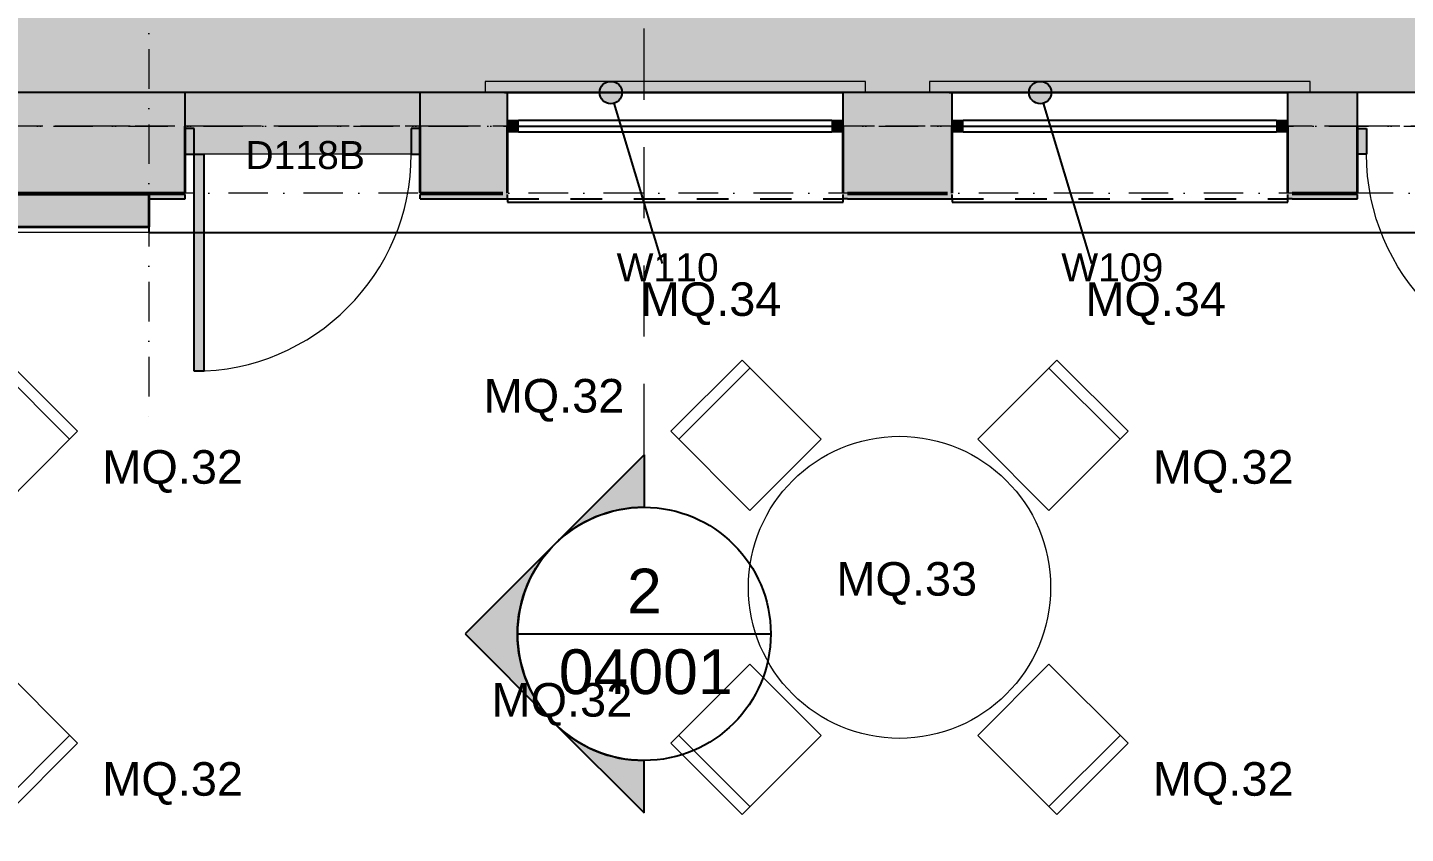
# Model space of a CAD drawing. Header units: millimetres. Extents: x -14278 to 103595, y -22378 to 34603.
# Drawn here: x 15659 to 21816, y -3161 to 441 of the extents above; entities that cross this region are included whole.
import ezdxf
from ezdxf.enums import TextEntityAlignment as Align

# ---------------------------------------------------------------- set-up
doc = ezdxf.new("R2010")
doc.units = ezdxf.units.MM
doc.header["$MEASUREMENT"] = 0
for name, pattern in [('Dashed', [282.222223, 141.111112, -141.111112]), ('Dot & Dashed', [335.138881, 176.388884, -88.194442, 0, -70.555556]), ('Hidden Line', [195.611112, 141.111112, -54.5]), ('Long Dashed', [529.166651, 317.499995, -211.666656]), ('Wipeout_Contour', [1000, 0, -1000])]:
    doc.linetypes.add(name, pattern=pattern)
for name, color, linetype in [('A-Zz_20_10_90-T_TextFFEInternal', 7, 'Continuous'), ('A-Zz_20_10_90-T_TextWindow', 7, 'Continuous'), ('A-Zz_60_50_80-P_MarkerSection', 7, 'Continuous'), ('NewA-Ee_25_10-M_WallsExternal', 7, 'Continuous'), ('NewA-Ee_25_10-M_WallsInternal', 7, 'Continuous'), ('NewA-Ee_30_40-M_Floors', 7, 'Continuous'), ('NewA-Ee_30_60-M_Pavements', 7, 'Continuous'), ('NewA-Ee_40_20-M_GeneralFFAndEInternalFixed', 7, 'Continuous'), ('NewA-Ee_40_20-M_GeneralFFAndEInternalMovable', 7, 'Continuous'), ('NewA-SL-M_SpacesExternal', 7, 'Continuous'), ('NewA-SL-M_SpacesInternal', 7, 'Continuous'), ('NewA-Ss_30_25-M_CeilingAndSoffitSystems', 7, 'Continuous'), ('NewA-Zz_20_10_90-T_TextFFEInternal', 7, 'Continuous'), ('NewA-Zz_35_40_80-M_GridStructural', 7, 'Continuous'), ('NewA-Zz_50_10_70-P_BoundarySiteRed', 7, 'Continuous'), ('NewA-Zz_50_90_00-M_GrossInternal', 7, 'Continuous')]:
    doc.layers.add(name, color=color, linetype=linetype)
doc.styles.add('GENERATED_STYLE_1', font='')
doc.styles.get('GENERATED_STYLE_1').set_extended_font_data('Arial')

# ---------------------------------------------------------------- blocks, each defined once
blk = doc.blocks.new('Beam_1_1', base_point=(28050, 0))
at = {"layer": 'NewA-Ee_25_10-M_WallsExternal', "color": 251, "linetype": 'Dot & Dashed', "lineweight": 13}
blk.add_line((28050, 0), (8350, 0), dxfattribs=at)
at = {"layer": 'NewA-Ee_25_10-M_WallsExternal', "color": 6, "linetype": 'Hidden Line', "lineweight": 13}
blk.add_line((28050, 0), (8350, 0), dxfattribs=at)
blk = doc.blocks.new('RECREATION_DINING ROOM_118_18_1', base_point=(18506.4, 5622.1))
at = {"layer": 'NewA-SL-M_SpacesInternal', "color": 253, "linetype": 'Continuous', "lineweight": 13}
for p, q in [((15249.9, 150.3), (16200, 150.3)), ((16200, 150.3), (27899.7, 150.3))]:
    blk.add_line(p, q, dxfattribs=at)
at = {"layer": 'NewA-SL-M_SpacesInternal', "color": 5, "lineweight": 70, "style": 'GENERATED_STYLE_1'}
for tag, height, p in [('ROOM_NAME', 200, (18317.3, 5349.3)), ('ROOM_NUMBER', 150, (18317.3, 5046.4)), ('adj_text', 150, (18317.3, 4810.7))]:
    blk.add_attdef(tag, text='', height=height, dxfattribs=at).set_placement(p, align=Align.TOP_CENTER)
blk = doc.blocks.new('TERRACE_Terrace_27_1', base_point=(12569.3, -4606.1))
at = {"layer": 'NewA-SL-M_SpacesExternal', "color": 253, "linetype": 'Continuous', "lineweight": 13}
blk.add_line((28524.7, -449.8), (7900.2, -449.8), dxfattribs=at)
at = {"layer": 'NewA-SL-M_SpacesExternal', "color": 5, "lineweight": 70, "style": 'GENERATED_STYLE_1'}
for tag, height, p in [('ROOM_NAME_0', 200, (12569.3, -4298.2)), ('ROOM_NAME_1', 150, (12569.3, -4601.1)), ('adj_text', 150, (12569.3, -4836.8))]:
    blk.add_attdef(tag, text='', height=height, dxfattribs=at).set_placement(p, align=Align.TOP_CENTER)
blk = doc.blocks.new('Mesh_1_1', base_point=(14339.9, 34603))
at = {"layer": 'NewA-Ee_30_60-M_Pavements', "color": 254, "linetype": 'Continuous', "lineweight": 13, "flags": 128}
blk.add_lwpolyline([(14339.9, 34603, -0.414214), (42830.6, 6112.3, -0.414214), (14339.9, -22378.4, -0.414214), (-14150.7, 6112.3, -0.414214)], format="xyb", close=True, dxfattribs=at)
blk.add_lwpolyline([(-474.7, 15724.7), (35324.7, 15724.7), (35324.7, 6075.3), (28524.7, 6075.3), (28524.7, -474.7), (7900.2, -474.7), (7900.2, 2666.8), (6124.7, 2666.8), (6124.7, 1525.3), (1425.3, 1525.3), (1425.3, 6075.3), (-474.7, 6075.3)], close=True, dxfattribs=at)
blk = doc.blocks.new('Slab_4_1', base_point=(11328, 15324.9))
at = {"layer": 'NewA-Ee_30_40-M_Floors', "linetype": 'Continuous', "lineweight": 13}
blk.add_hatch(color=254, dxfattribs=at).paths.add_polyline_path([(11328, 15324.9), (11328, 15099.7), (150.3, 15099.7), (150.3, 9350.5), (-124.9, 9350.5), (-124.9, 8300.5), (150.3, 8300.5), (150.3, 6700.3), (2050.3, 6700.3), (2050.3, 2150.3), (5499.7, 2150.3), (5499.7, 3091.8), (6214.3, 3091.8), (6214.3, 2766.8), (7714.3, 2766.8), (7714.3, 3091.8), (8455.6, 3091.8), (8500.3, 150.3), (16363.1, 150.3), (16363.1, -124.9), (17413.1, -124.9), (17413.1, 150.3), (27899.7, 150.3), (27899.7, 6700.3), (34699.7, 6700.3), (34699.7, 15099.7), (34639.4, 15099.7), (34639.4, 15324.9), (32809.4, 15324.9), (32809.4, 15099.7), (13158, 15099.7), (13158, 15324.9)])
at = {"layer": 'NewA-Ee_30_40-M_Floors', "color": 6, "linetype": 'Continuous', "lineweight": 13, "flags": 128}
blk.add_lwpolyline([(27899.7, 150.3), (17413.1, 150.3), (17413.1, -124.9), (16363.1, -124.9), (16363.1, 150.3), (8500.3, 150.3), (8455.6, 3091.8), (7714.3, 3091.8), (7714.3, 2766.8), (6214.3, 2766.8), (6214.3, 3091.8), (5499.7, 3091.8)], dxfattribs=at)
blk = doc.blocks.new('Slab_6_1', base_point=(17273.6, 6550.3))
at = {"layer": 'NewA-Ss_30_25-M_CeilingAndSoffitSystems', "linetype": 'Continuous', "lineweight": 0}
blk.add_hatch(color=255, dxfattribs=at).paths.add_polyline_path([(17273.6, 6550.3), (15249.9, 6550.3), (15249.9, 150.3), (27899.7, 150.3), (27899.7, 6550), (25956, 6550), (25956, 6144.1), (17273.6, 6144.1)])
at = {"layer": 'NewA-Ss_30_25-M_CeilingAndSoffitSystems', "color": 6, "linetype": 'Continuous', "lineweight": 13, "flags": 128}
blk.add_lwpolyline([(17273.6, 6550.3), (17273.6, 6144.1), (25956, 6144.1), (25956, 6550), (27899.7, 6550), (27899.7, 150.3), (15249.9, 150.3), (15249.9, 6550.3)], close=True, dxfattribs=at)
blk = doc.blocks.new('Window 19_3')
at = {"layer": 'NewA-Ee_25_10-M_WallsExternal', "linetype": 'Continuous', "lineweight": 13}
for points in [[(-750, 0), (-750, -50), (-700, -50), (-700, 0)], [(750, -50), (750, 0), (700, 0), (700, -50)]]:
    blk.add_hatch(color=104, dxfattribs=at).paths.add_polyline_path(points)
at = {"layer": 'NewA-Ee_25_10-M_WallsExternal', "linetype": 'Continuous'}
for p, q in [((-750, 300), (-750, 315)), ((-750, 315), (750, 315)), ((750, 315), (750, 300)), ((-700, 0), (700, 0)), ((-750, -24.9), (-750, -50)), ((-700, -25), (700, -25)), ((700, -50), (-700, -50)), ((750, -24.9), (750, -50)), ((-750, -175.2), (750, -175.2))]:
    blk.add_line(p, q, dxfattribs=at)
at = {"layer": 'NewA-Ee_25_10-M_WallsExternal', "linetype": 'Dashed'}
blk.add_line((-750, 300), (750, 300), dxfattribs=at)
at = {"layer": 'NewA-Ee_25_10-M_WallsExternal', "color": 24, "linetype": 'Continuous', "lineweight": 13}
for p, q in [((-750, 0), (-700, 0)), ((-700, 0), (-700, -50)), ((700, -50), (700, 0)), ((700, 0), (750, 0)), ((-700, -50), (-750, -50)), ((750, -50), (700, -50))]:
    blk.add_line(p, q, dxfattribs=at)
at = {"layer": 'NewA-Ee_25_10-M_WallsExternal', "color": 92, "linetype": 'Continuous', "lineweight": 35}
for p, q in [((-750, 0), (-750, -24.9)), ((750, 0), (750, -24.9))]:
    blk.add_line(p, q, dxfattribs=at)
blk = doc.blocks.new('Door with Transom 19')
at = {"layer": 'NewA-Ee_25_10-M_WallsExternal', "linetype": 'Continuous', "lineweight": 13}
for points in [[(485, 970), (441, 970), (441, 0), (485, 0)], [(-485, -115), (-485, 0), (-525, 0), (-525, -115)], [(525, -115), (525, 0), (485, 0), (485, -115)]]:
    blk.add_hatch(color=255, dxfattribs=at).paths.add_polyline_path(points)
at = {"layer": 'NewA-Ee_25_10-M_WallsExternal', "linetype": 'Continuous'}
for p, q in [((441, 0), (441, 970)), ((441, 970), (485, 970)), ((485, 970), (485, 0)), ((-485, 0), (-525, 0)), ((-525, 0), (-525, -115)), ((-485, -115), (-485, 0)), ((485, 0), (441, 0)), ((525, 0), (485, 0)), ((485, 0), (485, -115)), ((525, -115), (525, 0)), ((-525, -115), (-485, -115)), ((485, -115), (525, -115))]:
    blk.add_line(p, q, dxfattribs=at)
at = {"layer": 'NewA-Ee_25_10-M_WallsExternal', "color": 92, "linetype": 'Continuous', "lineweight": 35}
for p, q in [((-525, 0), (-525, -115)), ((525, 0), (525, -115))]:
    blk.add_line(p, q, dxfattribs=at)
at = {"layer": 'NewA-Ee_25_10-M_WallsExternal', "color": 6, "linetype": 'Continuous', "lineweight": 13}
blk.add_arc((485, 0), 970, 90, 180, dxfattribs=at)
blk = doc.blocks.new('D Marker 19')
at = {"layer": 'NewA-Ee_25_10-M_WallsInternal', "style": 'GENERATED_STYLE_1'}
blk.add_attdef('AC_WIDO_ID', text='', height=125, dxfattribs=at).set_placement((-262.1, 94.8), align=Align.BOTTOM_LEFT)
blk = doc.blocks.new('Wall_9_1', base_point=(28050, 0))
at = {"layer": 'NewA-Ee_25_10-M_WallsExternal', "linetype": 'Continuous', "lineweight": 13}
for points in [[(16200, 150.3), (16200, 133.9), (16363.1, 133.9), (16363.1, 150.3)], [(16200, 133.9), (16200, 70.4), (16363.1, 70.4), (16363.1, 133.9)], [(17413.1, 150.3), (17413.1, 133.9), (17789.8, 133.9), (17789.8, 150.3)], [(17789.8, 133.9), (17413.1, 133.9), (17413.1, 70.4), (17789.8, 70.4)], [(17789.8, 150.3), (17789.8, 25.1), (17802.8, 25.1), (17802.8, 150.3)], [(19315.8, 150.3), (19302.8, 150.3), (19302.8, 25.1), (19315.8, 25.1)], [(19315.8, 133.9), (19776.6, 133.9), (19776.6, 150.3), (19315.8, 150.3)], [(19315.8, 70.4), (19776.6, 70.4), (19776.6, 133.9), (19315.8, 133.9)], [(19776.6, 150.3), (19776.6, 25.1), (19789.6, 25.1), (19789.6, 150.3)], [(21302.6, 150.3), (21289.6, 150.3), (21289.6, 25.1), (21302.6, 25.1)], [(21302.6, 150.3), (21302.6, 133.9), (21601.6, 133.9), (21601.6, 150.3)], [(21601.6, 133.9), (21302.6, 133.9), (21302.6, 70.4), (21601.6, 70.4)], [(16200, 70.4), (16200, 0), (16363.1, 0), (16363.1, 70.4)], [(17789.8, 70.4), (17413.1, 70.4), (17413.1, 0), (17802.8, 0), (17802.8, 25.1), (17789.8, 25.1)], [(19302.8, 0), (19789.6, 0), (19789.6, 25.1), (19776.6, 25.1), (19776.6, 70.4), (19315.8, 70.4), (19315.8, 25.1), (19302.8, 25.1)], [(21302.6, 25.1), (21289.6, 25.1), (21289.6, 0), (21601.6, 0), (21601.6, 70.4), (21302.6, 70.4)], [(16200, 0), (16200, -300), (16363.1, -300), (16363.1, -124.9), (16363.1, -9.9), (16363.1, 0)], [(17802.8, 0), (17413.1, 0), (17413.1, -9.9), (17413.1, -124.9), (17413.1, -300), (17782.7, -300), (17782.7, -24.9), (17802.8, -24.9)], [(19302.8, 0), (19302.8, -24.9), (19322.9, -24.9), (19322.9, -300), (19769.5, -300), (19769.5, -24.9), (19789.6, -24.9), (19789.6, 0)], [(21601.6, 0), (21289.6, 0), (21289.6, -24.9), (21309.7, -24.9), (21309.7, -300), (21601.6, -300), (21601.6, -124.9), (21601.6, -9.9)]]:
    blk.add_hatch(color=6, dxfattribs=at).paths.add_polyline_path(points)
at = {"layer": 'NewA-Ee_25_10-M_WallsExternal', "linetype": 'Continuous'}
for p, q in [((16363.1, 133.9), (16363.1, 150.3)), ((16363.1, 70.4), (16363.1, 133.9)), ((17413.1, 133.9), (17413.1, 150.3)), ((17413.1, 70.4), (17413.1, 133.9)), ((17789.8, 150.3), (17802.8, 150.3)), ((17802.8, 133.9), (17802.8, 150.3)), ((17802.8, 70.4), (17802.8, 133.9)), ((19315.8, 150.3), (19302.8, 150.3)), ((19302.8, 133.9), (19302.8, 150.3)), ((19302.8, 70.4), (19302.8, 133.9)), ((19776.6, 150.3), (19789.6, 150.3)), ((19789.6, 133.9), (19789.6, 150.3)), ((19789.6, 70.4), (19789.6, 133.9)), ((21302.6, 150.3), (21289.6, 150.3)), ((21289.6, 133.9), (21289.6, 150.3)), ((21289.6, 70.4), (21289.6, 133.9)), ((21601.6, 133.9), (21601.6, 150.3)), ((21601.6, 70.4), (21601.6, 133.9)), ((16363.1, 0), (16363.1, 70.4)), ((17413.1, 0), (17413.1, 70.4)), ((17802.8, 25.1), (17802.8, 70.4)), ((19302.8, 25.1), (19302.8, 70.4)), ((19789.6, 25.1), (19789.6, 70.4)), ((21289.6, 25.1), (21289.6, 70.4)), ((21601.6, 0), (21601.6, 70.4)), ((17802.8, 0), (17802.8, 25.1)), ((19302.8, 0), (19302.8, 25.1)), ((19789.6, 0), (19789.6, 25.1)), ((21289.6, 0), (21289.6, 25.1))]:
    blk.add_line(p, q, dxfattribs=at)
at = {"layer": 'NewA-Ee_25_10-M_WallsExternal', "color": 92, "linetype": 'Continuous', "lineweight": 35}
for p, q in [((16363.1, -9.9), (16363.1, 0)), ((17413.1, -9.9), (17413.1, 0)), ((17802.8, -24.9), (17802.8, 0)), ((19302.8, -24.9), (19302.8, 0)), ((19789.6, -24.9), (19789.6, 0)), ((21289.6, -24.9), (21289.6, 0)), ((21601.6, -9.9), (21601.6, 0)), ((16363.1, -124.9), (16363.1, -9.9)), ((17413.1, -124.9), (17413.1, -9.9)), ((21601.6, -124.9), (21601.6, -9.9))]:
    blk.add_line(p, q, dxfattribs=at)
at = {"layer": 'NewA-Ee_25_10-M_WallsExternal', "linetype": 'Continuous', "flags": 128}
for points in [[(16363.1, 150.3), (16200, 150.3)], [(17789.8, 150.3), (17413.1, 150.3)], [(19776.6, 150.3), (19315.8, 150.3)], [(21601.6, 150.3), (21302.6, 150.3)]]:
    blk.add_lwpolyline(points, dxfattribs=at)
at = {"layer": 'NewA-Ee_25_10-M_WallsExternal'}
ref = blk.add_blockref('D Marker 19', (16888.1, -324.9), dxfattribs=dict(at, rotation=180))
ref.add_attrib('AC_WIDO_ID', 'D118B', dxfattribs={"color": 7, "height": 125, "rotation": 360, "style": 'GENERATED_STYLE_1'}).set_placement((16632.4, -228.9), align=Align.BOTTOM_LEFT)
at = {"color": 254, "linetype": 'Wipeout_Contour', "lineweight": 0, "ltscale": 89315.624999}
blk.add_wipeout([(16200, -474.7), (28524.7, -474.7), (28374.9, -324.9), (16200, -324.9)], dxfattribs=at).dxf.layer = 'NewA-Ee_25_10-M_WallsExternal'
at = {"layer": 'NewA-Ee_25_10-M_WallsExternal', "linetype": 'Continuous', "lineweight": 13}
for points in [[(17782.7, -324.9), (17802.8, -324.9), (17802.8, -24.9), (17782.7, -24.9)], [(19322.9, -324.9), (19322.9, -24.9), (19302.8, -24.9), (19302.8, -324.9)], [(19769.5, -324.9), (19789.6, -324.9), (19789.6, -24.9), (19769.5, -24.9)], [(21309.7, -324.9), (21309.7, -24.9), (21289.6, -24.9), (21289.6, -324.9)], [(16363.1, -304.8), (16200, -304.8), (16200, -324.9), (16363.1, -324.9)], [(17782.7, -304.8), (17413.1, -304.8), (17413.1, -324.9), (17782.7, -324.9)], [(19769.5, -304.8), (19322.9, -304.8), (19322.9, -324.9), (19769.5, -324.9)], [(21601.6, -304.8), (21309.7, -304.8), (21309.7, -324.9), (21601.6, -324.9)]]:
    blk.add_hatch(color=6, dxfattribs=at).paths.add_polyline_path(points)
at = {"layer": 'NewA-Ee_25_10-M_WallsExternal', "color": 92, "linetype": 'Continuous', "lineweight": 35}
for p, q in [((17802.8, -300), (17802.8, -24.9)), ((19302.8, -300), (19302.8, -24.9)), ((19789.6, -300), (19789.6, -24.9)), ((21289.6, -300), (21289.6, -24.9)), ((16363.1, -300), (16363.1, -124.9)), ((17413.1, -300), (17413.1, -124.9)), ((21601.6, -300), (21601.6, -124.9)), ((16363.1, -300), (16200, -300)), ((17782.7, -300), (17413.1, -300)), ((19769.5, -300), (19322.9, -300)), ((21601.6, -300), (21309.7, -300))]:
    blk.add_line(p, q, dxfattribs=at)
at = {"layer": 'NewA-Ee_25_10-M_WallsExternal', "linetype": 'Continuous'}
for p, q in [((16363.1, -304.8), (16200, -304.8)), ((16363.1, -324.9), (16363.1, -304.8)), ((17782.7, -304.8), (17413.1, -304.8)), ((17413.1, -324.9), (17413.1, -304.8)), ((17802.8, -324.9), (17802.8, -304.8)), ((19302.8, -324.9), (19302.8, -304.8)), ((19769.5, -304.8), (19322.9, -304.8)), ((19789.6, -324.9), (19789.6, -304.8)), ((21289.6, -324.9), (21289.6, -304.8)), ((21601.6, -304.8), (21309.7, -304.8)), ((21601.6, -324.9), (21601.6, -304.8)), ((16200, -324.9), (16363.1, -324.9)), ((17413.1, -324.9), (17782.7, -324.9)), ((17782.7, -324.9), (17802.8, -324.9)), ((19322.9, -324.9), (19302.8, -324.9)), ((19322.9, -324.9), (19769.5, -324.9)), ((19769.5, -324.9), (19789.6, -324.9)), ((21309.7, -324.9), (21289.6, -324.9)), ((21309.7, -324.9), (21601.6, -324.9))]:
    blk.add_line(p, q, dxfattribs=at)
at = {"layer": 'NewA-Ee_25_10-M_WallsExternal', "linetype": 'Continuous', "flags": 128}
for points in [[(16200, -304.8), (16200, -324.9)], [(16200, -324.9), (16200, -474.7)], [(16200, -474.7), (28524.7, -474.7)]]:
    blk.add_lwpolyline(points, dxfattribs=at)
at = {"layer": 'NewA-Ee_25_10-M_WallsExternal', "linetype": 'Continuous', "xscale": -1, "zscale": 1000, "rotation": 180}
for name, p in [('Window 19_3', (18552.8, -24.9)), ('Window 19_3', (20539.6, -24.9)), ('Door with Transom 19', (22126.6, -124.9))]:
    blk.add_blockref(name, p, dxfattribs=at)
at = {"layer": 'NewA-Ee_25_10-M_WallsExternal', "linetype": 'Continuous', "zscale": 1000, "rotation": 180}
blk.add_blockref('Door with Transom 19', (16888.1, -124.9), dxfattribs=at)
blk = doc.blocks.new('Wall_57_1', base_point=(16200, 0))
at = {"layer": 'NewA-Ee_25_10-M_WallsExternal', "linetype": 'Continuous', "lineweight": 13}
for points in [[(16200, 150.3), (11608.3, 150.3), (11608.3, 133.9), (16200, 133.9)], [(11608.3, 70.4), (16200, 70.4), (16200, 133.9), (11608.3, 133.9)], [(11608.3, 0), (16200, 0), (16200, 70.4), (11608.3, 70.4)], [(11595.3, -99.8), (11595.3, -149.8), (11740.3, -149.8), (11740.3, -300), (16200, -300), (16200, 0), (11608.3, 0), (11608.3, -99.8)], [(16200, -304.8), (11740.3, -304.8), (11740.3, -449.8), (16200, -449.8)]]:
    blk.add_hatch(color=6, dxfattribs=at).paths.add_polyline_path(points)
at = {"layer": 'NewA-Ee_25_10-M_WallsExternal', "color": 92, "linetype": 'Continuous', "lineweight": 35}
for p, q in [((16200, -300), (11740.3, -300)), ((16200, -304.8), (11740.3, -304.8))]:
    blk.add_line(p, q, dxfattribs=at)
at = {"layer": 'NewA-Ee_25_10-M_WallsExternal', "linetype": 'Continuous', "flags": 128}
blk.add_lwpolyline([(16200, 150.3), (12924.2, 150.3)], dxfattribs=at)
at = {"layer": 'NewA-Ee_25_10-M_WallsExternal', "color": 92, "linetype": 'Continuous', "lineweight": 35, "flags": 128}
for points in [[(16200, -304.8), (16200, -449.8)], [(11740.3, -449.8), (16200, -449.8)]]:
    blk.add_lwpolyline(points, dxfattribs=at)
blk = doc.blocks.new('Standard grid marker')
at = {"layer": 'NewA-Zz_35_40_80-M_GridStructural', "color": 6, "linetype": 'Dot & Dashed', "lineweight": 13}
for p, q in [((1000, 0), (18130.8, 0)), ((18130.8, 0), (19130.8, 0))]:
    blk.add_line(p, q, dxfattribs=at)
at = {"layer": 'NewA-Zz_35_40_80-M_GridStructural', "style": 'GENERATED_STYLE_1'}
blk.add_attdef('AC_MarkerText_1', text='', height=250, rotation=90, dxfattribs=at).set_placement((-250, 14.3), align=Align.MIDDLE_CENTER)
blk = doc.blocks.new('Standard grid marker_2')
at = {"layer": 'NewA-Zz_35_40_80-M_GridStructural', "color": 6, "linetype": 'Dot & Dashed', "lineweight": 13}
blk.add_line((1000, 0), (40175.6, 0), dxfattribs=at)
at = {"layer": 'NewA-Zz_35_40_80-M_GridStructural', "style": 'GENERATED_STYLE_1'}
blk.add_attdef('AC_MarkerText_1', text='', height=250, dxfattribs=at).set_placement((41425.6, 14.3), align=Align.MIDDLE_CENTER)
blk = doc.blocks.new('Standard grid marker_4')
at = {"layer": 'NewA-Zz_35_40_80-M_GridStructural', "color": 6, "linetype": 'Dot & Dashed', "lineweight": 13}
blk.add_line((1000, 0), (40175.6, 0), dxfattribs=at)
blk = doc.blocks.new('Round Table 03 19')
at = {"layer": 'NewA-Ee_40_20-M_GeneralFFAndEInternalMovable', "color": 1, "linetype": 'Continuous', "lineweight": 18}
blk.add_circle((0, 0), 675, dxfattribs=at)
blk = doc.blocks.new('Chair 10 19')
at = {"layer": 'NewA-Ee_40_20-M_GeneralFFAndEInternalMovable', "color": 1, "linetype": 'Continuous', "lineweight": 18}
for p, q in [((450, 0), (0, 0)), ((0, 0), (0, -500)), ((450, -500), (450, 0)), ((0, -50), (450, -50)), ((0, -500), (450, -500))]:
    blk.add_line(p, q, dxfattribs=at)
blk = doc.blocks.new('Venetian Blind 19')
at = {"layer": 'NewA-Ee_40_20-M_GeneralFFAndEInternalFixed', "color": 1, "linetype": 'Continuous', "lineweight": 18}
for p, q in [((1700, 50), (0, 50)), ((0, 50), (0, 0)), ((0, 0), (1700, 0)), ((1700, 0), (1700, 50))]:
    blk.add_line(p, q, dxfattribs=at)
blk = doc.blocks.new('Line_55_1', base_point=(18495.5, -613.6))
at = {"layer": 'NewA-Zz_20_10_90-T_TextFFEInternal', "linetype": 'Continuous'}
blk.add_hatch(color=256, dxfattribs=at).paths.add_polyline_path([(18315.3, 150.3), (18311.5, 169.4), (18300.7, 185.6), (18284.5, 196.5), (18265.3, 200.3), (18246.2, 196.5), (18230, 185.6), (18219.1, 169.4), (18215.3, 150.3), (18219.1, 131.2), (18230, 114.9), (18246.2, 104.1), (18265.3, 100.3), (18284.5, 104.1), (18300.7, 114.9), (18311.5, 131.2)])
blk.add_line((18495.5, -613.6), (18279.8, 102.4), dxfattribs=at)
blk.add_circle((18265.3, 150.3), 50, dxfattribs=at)
blk = doc.blocks.new('Line_56_1', base_point=(20414, -613.6))
at = {"layer": 'NewA-Zz_20_10_90-T_TextFFEInternal', "linetype": 'Continuous'}
blk.add_hatch(color=256, dxfattribs=at).paths.add_polyline_path([(20233.8, 150.3), (20230, 169.4), (20219.1, 185.6), (20202.9, 196.5), (20183.8, 200.3), (20164.6, 196.5), (20148.4, 185.6), (20137.6, 169.4), (20133.8, 150.3), (20137.6, 131.2), (20148.4, 114.9), (20164.6, 104.1), (20183.8, 100.3), (20202.9, 104.1), (20219.1, 114.9), (20230, 131.2)])
blk.add_line((20414, -613.6), (20198.2, 102.4), dxfattribs=at)
blk.add_circle((20183.8, 150.3), 50, dxfattribs=at)
blk = doc.blocks.new('Label_9_1', base_point=(20080.8, -489.8))
at = {"layer": 'A-Zz_20_10_90-T_TextWindow', "insert": (20505.8, -568.4), "char_height": 125, "attachment_point": 2, "style": 'GENERATED_STYLE_1'}
blk.add_mtext('\\fArial|b0|i0|c0|p34;W109\\fArial|b0|i0|c0|p34;\\fArial|b0|i0|c0|p34;\\fArial|b0|i0|c0|p34;\\fArial|b0|i0|c0|p34;\\fArial|b0|i0|c0|p34;\\fArial|b0|i0|c0|p34;\\fArial|b0|i0|c0|p34;\\fArial|b0|i0|c0|p34;\\fArial|b0|i0|c0|p34;\\fArial|b0|i0|c0|p34;\\fArial|b0|i0|c0|p34;\\fArial|b0|i0|c0|p34;\\fArial|b0|i0|c0|p34;\\fArial|b0|i0|c0|p34;\\fArial|b0|i0|c0|p34;\\fArial|b0|i0|c0|p34;\\fArial|b0|i0|c0|p34;\\fArial|b0|i0|c0|p34;\\fArial|b0|i0|c0|p34;\\fArial|b0|i0|c0|p34;\\fArial|b0|i0|c0|p34;\\fArial|b0|i0|c0|p34;\\fArial|b0|i0|c0|p34;\\fArial|b0|i0|c0|p34;\\fArial|b0|i0|c0|p34;\\fArial|b0|i0|c0|p34;\\fArial|b0|i0|c0|p34;\\fArial|b0|i0|c0|p34;\\fArial|b0|i0|c0|p34;}', dxfattribs=at)
blk = doc.blocks.new('Label_10_1', base_point=(18093.9, -489.8))
at = {"layer": 'A-Zz_20_10_90-T_TextWindow', "insert": (18518.9, -568.4), "char_height": 125, "attachment_point": 2, "style": 'GENERATED_STYLE_1'}
blk.add_mtext('\\fArial|b0|i0|c0|p34;W110\\fArial|b0|i0|c0|p34;\\fArial|b0|i0|c0|p34;\\fArial|b0|i0|c0|p34;\\fArial|b0|i0|c0|p34;\\fArial|b0|i0|c0|p34;\\fArial|b0|i0|c0|p34;\\fArial|b0|i0|c0|p34;\\fArial|b0|i0|c0|p34;\\fArial|b0|i0|c0|p34;\\fArial|b0|i0|c0|p34;\\fArial|b0|i0|c0|p34;\\fArial|b0|i0|c0|p34;\\fArial|b0|i0|c0|p34;\\fArial|b0|i0|c0|p34;\\fArial|b0|i0|c0|p34;\\fArial|b0|i0|c0|p34;\\fArial|b0|i0|c0|p34;\\fArial|b0|i0|c0|p34;\\fArial|b0|i0|c0|p34;\\fArial|b0|i0|c0|p34;\\fArial|b0|i0|c0|p34;\\fArial|b0|i0|c0|p34;\\fArial|b0|i0|c0|p34;\\fArial|b0|i0|c0|p34;\\fArial|b0|i0|c0|p34;\\fArial|b0|i0|c0|p34;\\fArial|b0|i0|c0|p34;\\fArial|b0|i0|c0|p34;\\fArial|b0|i0|c0|p34;}', dxfattribs=at)
blk = doc.blocks.new('Label_53_1', base_point=(19162.3, -1863.8))
at = {"layer": 'A-Zz_20_10_90-T_TextFFEInternal', "insert": (19587.3, -1948.1), "char_height": 150, "attachment_point": 2, "style": 'GENERATED_STYLE_1'}
blk.add_mtext('\\fArial|b0|i0|c0|p34;MQ.33\\fArial|b0|i0|c0|p34;\\fArial|b0|i0|c0|p34;\\fArial|b0|i0|c0|p34;\\fArial|b0|i0|c0|p34;\\fArial|b0|i0|c0|p34;\\fArial|b0|i0|c0|p34;\\fArial|b0|i0|c0|p34;\\fArial|b0|i0|c0|p34;\\fArial|b0|i0|c0|p34;\\fArial|b0|i0|c0|p34;\\fArial|b0|i0|c0|p34;\\fArial|b0|i0|c0|p34;\\fArial|b0|i0|c0|p34;\\fArial|b0|i0|c0|p34;\\fArial|b0|i0|c0|p34;\\fArial|b0|i0|c0|p34;\\fArial|b0|i0|c0|p34;\\fArial|b0|i0|c0|p34;\\fArial|b0|i0|c0|p34;\\fArial|b0|i0|c0|p34;\\fArial|b0|i0|c0|p34;\\fArial|b0|i0|c0|p34;\\fArial|b0|i0|c0|p34;\\fArial|b0|i0|c0|p34;\\fArial|b0|i0|c0|p34;\\fArial|b0|i0|c0|p34;\\fArial|b0|i0|c0|p34;\\fArial|b0|i0|c0|p34;\\fArial|b0|i0|c0|p34;}', dxfattribs=at)
blk = doc.blocks.new('Label_115_1', base_point=(15882.2, -2757.9))
at = {"layer": 'A-Zz_20_10_90-T_TextFFEInternal', "insert": (16307.2, -2842.2), "char_height": 150, "attachment_point": 2, "style": 'GENERATED_STYLE_1'}
blk.add_mtext('\\fArial|b0|i0|c0|p34;MQ.32\\fArial|b0|i0|c0|p34;\\fArial|b0|i0|c0|p34;\\fArial|b0|i0|c0|p34;\\fArial|b0|i0|c0|p34;\\fArial|b0|i0|c0|p34;\\fArial|b0|i0|c0|p34;\\fArial|b0|i0|c0|p34;\\fArial|b0|i0|c0|p34;\\fArial|b0|i0|c0|p34;\\fArial|b0|i0|c0|p34;\\fArial|b0|i0|c0|p34;\\fArial|b0|i0|c0|p34;\\fArial|b0|i0|c0|p34;\\fArial|b0|i0|c0|p34;\\fArial|b0|i0|c0|p34;\\fArial|b0|i0|c0|p34;\\fArial|b0|i0|c0|p34;\\fArial|b0|i0|c0|p34;\\fArial|b0|i0|c0|p34;\\fArial|b0|i0|c0|p34;\\fArial|b0|i0|c0|p34;\\fArial|b0|i0|c0|p34;\\fArial|b0|i0|c0|p34;\\fArial|b0|i0|c0|p34;\\fArial|b0|i0|c0|p34;\\fArial|b0|i0|c0|p34;\\fArial|b0|i0|c0|p34;\\fArial|b0|i0|c0|p34;\\fArial|b0|i0|c0|p34;}', dxfattribs=at)
blk = doc.blocks.new('Label_116_1', base_point=(15882.2, -1363.6))
at = {"layer": 'A-Zz_20_10_90-T_TextFFEInternal', "insert": (16307.2, -1447.9), "char_height": 150, "attachment_point": 2, "style": 'GENERATED_STYLE_1'}
blk.add_mtext('\\fArial|b0|i0|c0|p34;MQ.32\\fArial|b0|i0|c0|p34;\\fArial|b0|i0|c0|p34;\\fArial|b0|i0|c0|p34;\\fArial|b0|i0|c0|p34;\\fArial|b0|i0|c0|p34;\\fArial|b0|i0|c0|p34;\\fArial|b0|i0|c0|p34;\\fArial|b0|i0|c0|p34;\\fArial|b0|i0|c0|p34;\\fArial|b0|i0|c0|p34;\\fArial|b0|i0|c0|p34;\\fArial|b0|i0|c0|p34;\\fArial|b0|i0|c0|p34;\\fArial|b0|i0|c0|p34;\\fArial|b0|i0|c0|p34;\\fArial|b0|i0|c0|p34;\\fArial|b0|i0|c0|p34;\\fArial|b0|i0|c0|p34;\\fArial|b0|i0|c0|p34;\\fArial|b0|i0|c0|p34;\\fArial|b0|i0|c0|p34;\\fArial|b0|i0|c0|p34;\\fArial|b0|i0|c0|p34;\\fArial|b0|i0|c0|p34;\\fArial|b0|i0|c0|p34;\\fArial|b0|i0|c0|p34;\\fArial|b0|i0|c0|p34;\\fArial|b0|i0|c0|p34;\\fArial|b0|i0|c0|p34;}', dxfattribs=at)
blk = doc.blocks.new('Label_117_1', base_point=(20576.4, -1363.6))
at = {"layer": 'A-Zz_20_10_90-T_TextFFEInternal', "insert": (21001.4, -1447.9), "char_height": 150, "attachment_point": 2, "style": 'GENERATED_STYLE_1'}
blk.add_mtext('\\fArial|b0|i0|c0|p34;MQ.32\\fArial|b0|i0|c0|p34;\\fArial|b0|i0|c0|p34;\\fArial|b0|i0|c0|p34;\\fArial|b0|i0|c0|p34;\\fArial|b0|i0|c0|p34;\\fArial|b0|i0|c0|p34;\\fArial|b0|i0|c0|p34;\\fArial|b0|i0|c0|p34;\\fArial|b0|i0|c0|p34;\\fArial|b0|i0|c0|p34;\\fArial|b0|i0|c0|p34;\\fArial|b0|i0|c0|p34;\\fArial|b0|i0|c0|p34;\\fArial|b0|i0|c0|p34;\\fArial|b0|i0|c0|p34;\\fArial|b0|i0|c0|p34;\\fArial|b0|i0|c0|p34;\\fArial|b0|i0|c0|p34;\\fArial|b0|i0|c0|p34;\\fArial|b0|i0|c0|p34;\\fArial|b0|i0|c0|p34;\\fArial|b0|i0|c0|p34;\\fArial|b0|i0|c0|p34;\\fArial|b0|i0|c0|p34;\\fArial|b0|i0|c0|p34;\\fArial|b0|i0|c0|p34;\\fArial|b0|i0|c0|p34;\\fArial|b0|i0|c0|p34;\\fArial|b0|i0|c0|p34;}', dxfattribs=at)
blk = doc.blocks.new('Label_118_1', base_point=(20576.4, -2757.9))
at = {"layer": 'A-Zz_20_10_90-T_TextFFEInternal', "insert": (21001.4, -2842.2), "char_height": 150, "attachment_point": 2, "style": 'GENERATED_STYLE_1'}
blk.add_mtext('\\fArial|b0|i0|c0|p34;MQ.32\\fArial|b0|i0|c0|p34;\\fArial|b0|i0|c0|p34;\\fArial|b0|i0|c0|p34;\\fArial|b0|i0|c0|p34;\\fArial|b0|i0|c0|p34;\\fArial|b0|i0|c0|p34;\\fArial|b0|i0|c0|p34;\\fArial|b0|i0|c0|p34;\\fArial|b0|i0|c0|p34;\\fArial|b0|i0|c0|p34;\\fArial|b0|i0|c0|p34;\\fArial|b0|i0|c0|p34;\\fArial|b0|i0|c0|p34;\\fArial|b0|i0|c0|p34;\\fArial|b0|i0|c0|p34;\\fArial|b0|i0|c0|p34;\\fArial|b0|i0|c0|p34;\\fArial|b0|i0|c0|p34;\\fArial|b0|i0|c0|p34;\\fArial|b0|i0|c0|p34;\\fArial|b0|i0|c0|p34;\\fArial|b0|i0|c0|p34;\\fArial|b0|i0|c0|p34;\\fArial|b0|i0|c0|p34;\\fArial|b0|i0|c0|p34;\\fArial|b0|i0|c0|p34;\\fArial|b0|i0|c0|p34;\\fArial|b0|i0|c0|p34;\\fArial|b0|i0|c0|p34;}', dxfattribs=at)
blk = doc.blocks.new('Label_123_1', base_point=(17586, -1045.4))
at = {"layer": 'A-Zz_20_10_90-T_TextFFEInternal', "insert": (18011, -1129.7), "char_height": 150, "attachment_point": 2, "style": 'GENERATED_STYLE_1'}
blk.add_mtext('\\fArial|b0|i0|c0|p34;MQ.32\\fArial|b0|i0|c0|p34;\\fArial|b0|i0|c0|p34;\\fArial|b0|i0|c0|p34;\\fArial|b0|i0|c0|p34;\\fArial|b0|i0|c0|p34;\\fArial|b0|i0|c0|p34;\\fArial|b0|i0|c0|p34;\\fArial|b0|i0|c0|p34;\\fArial|b0|i0|c0|p34;\\fArial|b0|i0|c0|p34;\\fArial|b0|i0|c0|p34;\\fArial|b0|i0|c0|p34;\\fArial|b0|i0|c0|p34;\\fArial|b0|i0|c0|p34;\\fArial|b0|i0|c0|p34;\\fArial|b0|i0|c0|p34;\\fArial|b0|i0|c0|p34;\\fArial|b0|i0|c0|p34;\\fArial|b0|i0|c0|p34;\\fArial|b0|i0|c0|p34;\\fArial|b0|i0|c0|p34;\\fArial|b0|i0|c0|p34;\\fArial|b0|i0|c0|p34;\\fArial|b0|i0|c0|p34;\\fArial|b0|i0|c0|p34;\\fArial|b0|i0|c0|p34;\\fArial|b0|i0|c0|p34;\\fArial|b0|i0|c0|p34;\\fArial|b0|i0|c0|p34;}', dxfattribs=at)
blk = doc.blocks.new('Label_124_1', base_point=(17621.3, -2404.4))
at = {"layer": 'A-Zz_20_10_90-T_TextFFEInternal', "insert": (18046.3, -2488.7), "char_height": 150, "attachment_point": 2, "style": 'GENERATED_STYLE_1'}
blk.add_mtext('\\fArial|b0|i0|c0|p34;MQ.32\\fArial|b0|i0|c0|p34;\\fArial|b0|i0|c0|p34;\\fArial|b0|i0|c0|p34;\\fArial|b0|i0|c0|p34;\\fArial|b0|i0|c0|p34;\\fArial|b0|i0|c0|p34;\\fArial|b0|i0|c0|p34;\\fArial|b0|i0|c0|p34;\\fArial|b0|i0|c0|p34;\\fArial|b0|i0|c0|p34;\\fArial|b0|i0|c0|p34;\\fArial|b0|i0|c0|p34;\\fArial|b0|i0|c0|p34;\\fArial|b0|i0|c0|p34;\\fArial|b0|i0|c0|p34;\\fArial|b0|i0|c0|p34;\\fArial|b0|i0|c0|p34;\\fArial|b0|i0|c0|p34;\\fArial|b0|i0|c0|p34;\\fArial|b0|i0|c0|p34;\\fArial|b0|i0|c0|p34;\\fArial|b0|i0|c0|p34;\\fArial|b0|i0|c0|p34;\\fArial|b0|i0|c0|p34;\\fArial|b0|i0|c0|p34;\\fArial|b0|i0|c0|p34;\\fArial|b0|i0|c0|p34;\\fArial|b0|i0|c0|p34;\\fArial|b0|i0|c0|p34;}', dxfattribs=at)
blk = doc.blocks.new('Label_137_1', base_point=(18287.8, -613.6))
at = {"layer": 'A-Zz_20_10_90-T_TextFFEInternal', "insert": (18712.8, -697.9), "char_height": 150, "attachment_point": 2, "style": 'GENERATED_STYLE_1'}
blk.add_mtext('\\fArial|b0|i0|c0|p34;MQ.34\\fArial|b0|i0|c0|p34;\\fArial|b0|i0|c0|p34;\\fArial|b0|i0|c0|p34;\\fArial|b0|i0|c0|p34;\\fArial|b0|i0|c0|p34;\\fArial|b0|i0|c0|p34;\\fArial|b0|i0|c0|p34;\\fArial|b0|i0|c0|p34;\\fArial|b0|i0|c0|p34;\\fArial|b0|i0|c0|p34;\\fArial|b0|i0|c0|p34;\\fArial|b0|i0|c0|p34;\\fArial|b0|i0|c0|p34;\\fArial|b0|i0|c0|p34;\\fArial|b0|i0|c0|p34;\\fArial|b0|i0|c0|p34;\\fArial|b0|i0|c0|p34;\\fArial|b0|i0|c0|p34;\\fArial|b0|i0|c0|p34;\\fArial|b0|i0|c0|p34;\\fArial|b0|i0|c0|p34;\\fArial|b0|i0|c0|p34;\\fArial|b0|i0|c0|p34;\\fArial|b0|i0|c0|p34;\\fArial|b0|i0|c0|p34;\\fArial|b0|i0|c0|p34;\\fArial|b0|i0|c0|p34;\\fArial|b0|i0|c0|p34;\\fArial|b0|i0|c0|p34;}', dxfattribs=at)
blk = doc.blocks.new('Label_138_1', base_point=(20274.6, -613.6))
at = {"layer": 'A-Zz_20_10_90-T_TextFFEInternal', "insert": (20699.6, -697.9), "char_height": 150, "attachment_point": 2, "style": 'GENERATED_STYLE_1'}
blk.add_mtext('\\fArial|b0|i0|c0|p34;MQ.34\\fArial|b0|i0|c0|p34;\\fArial|b0|i0|c0|p34;\\fArial|b0|i0|c0|p34;\\fArial|b0|i0|c0|p34;\\fArial|b0|i0|c0|p34;\\fArial|b0|i0|c0|p34;\\fArial|b0|i0|c0|p34;\\fArial|b0|i0|c0|p34;\\fArial|b0|i0|c0|p34;\\fArial|b0|i0|c0|p34;\\fArial|b0|i0|c0|p34;\\fArial|b0|i0|c0|p34;\\fArial|b0|i0|c0|p34;\\fArial|b0|i0|c0|p34;\\fArial|b0|i0|c0|p34;\\fArial|b0|i0|c0|p34;\\fArial|b0|i0|c0|p34;\\fArial|b0|i0|c0|p34;\\fArial|b0|i0|c0|p34;\\fArial|b0|i0|c0|p34;\\fArial|b0|i0|c0|p34;\\fArial|b0|i0|c0|p34;\\fArial|b0|i0|c0|p34;\\fArial|b0|i0|c0|p34;\\fArial|b0|i0|c0|p34;\\fArial|b0|i0|c0|p34;\\fArial|b0|i0|c0|p34;\\fArial|b0|i0|c0|p34;\\fArial|b0|i0|c0|p34;}', dxfattribs=at)
blk = doc.blocks.new('Cutting Plane_10_1', base_point=(18413.7, -2269))
at = {"layer": 'A-Zz_60_50_80-P_MarkerSection', "linetype": 'Continuous'}
for points in [[(18413.7, -1469), (18413.7, -1703.3, 0.198912), (18013.7, -1869)], [(18013.7, -2669, -0.414214), (18013.7, -1869), (17613.7, -2269)], [(18413.7, -3069), (18413.7, -2834.7, -0.198912), (18013.7, -2669)]]:
    blk.add_hatch(color=256, dxfattribs=at).paths.add_polyline_path(points)
at = {"layer": 'A-Zz_60_50_80-P_MarkerSection', "color": 6, "linetype": 'Long Dashed', "lineweight": 13}
blk.add_line((18413.7, -1469), (18413.7, 2731), dxfattribs=at)
at = {"layer": 'A-Zz_60_50_80-P_MarkerSection', "linetype": 'Continuous'}
for p, q in [((18013.7, -1869), (18413.7, -1469)), ((18413.7, -1469), (18413.7, -1703.3)), ((18013.7, -1869), (17613.7, -2269)), ((17613.7, -2269), (18013.7, -2669)), ((17848, -2269), (18979.4, -2269)), ((18013.7, -2669), (18413.7, -3069)), ((18413.7, -3069), (18413.7, -2834.7))]:
    blk.add_line(p, q, dxfattribs=at)
blk.add_circle((18413.7, -2269), 565.7, dxfattribs=at)
for start, end in [(90, 135), (135, 225), (225, 270)]:
    blk.add_arc((18413.7, -2269), 565.7, start, end, dxfattribs=at)
at = {"layer": 'A-Zz_60_50_80-P_MarkerSection', "char_height": 200, "attachment_point": 7, "style": 'GENERATED_STYLE_1'}
for s, insert in [('\\A1;{\\fArial|b0|i0|c0|p34;2}', (18337.4, -2177.5)), ('\\A1;{\\fArial|b0|i0|c0|p34;04001}', (18032.3, -2540.9))]:
    blk.add_mtext(s, dxfattribs=dict(at, insert=insert))

msp = doc.modelspace()

# ---------------------------------------------------------------- hatches: boundary and pattern name
at = {"layer": 'NewA-Zz_50_90_00-M_GrossInternal', "linetype": 'Continuous', "lineweight": 140}
msp.add_hatch(color=1, dxfattribs=at).paths.add_polyline_path([(150.3, 15099.7), (34699.7, 15099.7), (34699.7, 6700.3), (27899.7, 6700.3), (27899.7, 150.3), (8500.3, 150.3), (8500.3, 3091.8), (5499.7, 3091.8), (5499.7, 2150.3), (2050.3, 2150.3), (2050.3, 6700.3), (150.3, 6700.3)])

# ---------------------------------------------------------------- linework, layer by layer
at = {"layer": 'NewA-Zz_50_90_00-M_GrossInternal', "linetype": 'Continuous', "flags": 128}
msp.add_lwpolyline([(150.3, 15099.7), (34699.7, 15099.7), (34699.7, 6700.3), (27899.7, 6700.3), (27899.7, 150.3), (8500.3, 150.3), (8500.3, 3091.8), (5499.7, 3091.8), (5499.7, 2150.3), (2050.3, 2150.3), (2050.3, 6700.3), (150.3, 6700.3)], close=True, dxfattribs=at)

# ---------------------------------------------------------------- block references
at = {"layer": 'A-Zz_20_10_90-T_TextFFEInternal', "color": 6, "linetype": 'Continuous', "lineweight": 13}
for name, p in [('Label_123_1', (17586, -1045.4)), ('Label_116_1', (15882.2, -1363.6)), ('Label_117_1', (20576.4, -1363.6)), ('Label_53_1', (19162.3, -1863.8)), ('Label_124_1', (17621.3, -2404.4)), ('Label_115_1', (15882.2, -2757.9)), ('Label_118_1', (20576.4, -2757.9))]:
    msp.add_blockref(name, p, dxfattribs=at)
at = {"layer": 'NewA-Ee_25_10-M_WallsExternal', "color": 6, "lineweight": 13}
msp.add_blockref('Beam_1_1', (28050, 0), dxfattribs=at)
at = {"layer": 'NewA-Ee_30_40-M_Floors', "color": 6, "linetype": 'Continuous', "lineweight": 13}
msp.add_blockref('Slab_4_1', (11328, 15324.9), dxfattribs=at)
at = {"layer": 'NewA-Ee_30_60-M_Pavements', "color": 254, "lineweight": 13}
msp.add_blockref('Mesh_1_1', (14339.9, 34603), dxfattribs=at)
at = {"layer": 'NewA-Ee_40_20-M_GeneralFFAndEInternalMovable', "color": 6, "linetype": 'Continuous', "lineweight": 13, "xscale": -1, "zscale": 1000}
for p, rotation in [((15882.2, -1363.6), 315), ((18533.3, -2757.9), 134.9999999999999)]:
    msp.add_blockref('Chair 10 19', p, dxfattribs=dict(at, rotation=rotation))
at = {"layer": 'NewA-Ee_40_20-M_GeneralFFAndEInternalMovable', "color": 6, "linetype": 'Continuous', "lineweight": 13, "zscale": 1000}
msp.add_blockref('Round Table 03 19', (19554.9, -2060.8), dxfattribs=at)
at = {"layer": 'NewA-Ee_40_20-M_GeneralFFAndEInternalMovable', "color": 6, "linetype": 'Continuous', "lineweight": 13, "zscale": 1000, "rotation": 225}
for p in [(15882.2, -2757.9), (20576.4, -2757.9)]:
    msp.add_blockref('Chair 10 19', p, dxfattribs=at)
at = {"layer": 'NewA-SL-M_SpacesExternal', "linetype": 'Continuous'}
msp.add_blockref('TERRACE_Terrace_27_1', (12569.3, -4606.1), dxfattribs=at)
at = {"layer": 'NewA-SL-M_SpacesInternal', "linetype": 'Continuous'}
msp.add_blockref('RECREATION_DINING ROOM_118_18_1', (18506.4, 5622.1), dxfattribs=at)
at = {"layer": 'NewA-Ss_30_25-M_CeilingAndSoffitSystems', "color": 6, "linetype": 'Continuous', "lineweight": 13}
msp.add_blockref('Slab_6_1', (17273.6, 6550.3), dxfattribs=at)

# ---------------------------------------------------------------- next in the draw order: block references
at = {"layer": 'NewA-Ee_25_10-M_WallsExternal', "color": 92, "lineweight": 35}
msp.add_blockref('Wall_9_1', (28050, 0), dxfattribs=at)

# ---------------------------------------------------------------- next in the draw order: linework, layer by layer
at = {"layer": 'NewA-Zz_50_10_70-P_BoundarySiteRed', "color": 1, "linetype": 'Continuous', "lineweight": 140}
msp.add_circle((14339.9, 6112.3), 28490.7, dxfattribs=at)

# ---------------------------------------------------------------- next in the draw order: block references
at = {"layer": 'A-Zz_20_10_90-T_TextFFEInternal', "color": 6, "linetype": 'Continuous', "lineweight": 13}
for name, p in [('Label_137_1', (18287.8, -613.6)), ('Label_138_1', (20274.6, -613.6))]:
    msp.add_blockref(name, p, dxfattribs=at)
at = {"layer": 'A-Zz_20_10_90-T_TextWindow', "color": 6, "linetype": 'Continuous', "lineweight": 13}
for name, p in [('Label_10_1', (18093.9, -489.8)), ('Label_9_1', (20080.8, -489.8))]:
    msp.add_blockref(name, p, dxfattribs=at)
at = {"layer": 'A-Zz_60_50_80-P_MarkerSection', "color": 6, "lineweight": 13}
msp.add_blockref('Cutting Plane_10_1', (18413.7, -2269), dxfattribs=at)
at = {"layer": 'NewA-Ee_25_10-M_WallsExternal', "color": 92, "lineweight": 35}
msp.add_blockref('Wall_57_1', (16200, 0), dxfattribs=at)
at = {"layer": 'NewA-Ee_40_20-M_GeneralFFAndEInternalFixed', "color": 6, "linetype": 'Continuous', "lineweight": 13, "zscale": 1000}
for p in [(17702.8, 150.3), (19689.6, 150.3)]:
    msp.add_blockref('Venetian Blind 19', p, dxfattribs=at)
at = {"layer": 'NewA-Ee_40_20-M_GeneralFFAndEInternalMovable', "color": 6, "linetype": 'Continuous', "lineweight": 13, "zscale": 1000, "rotation": 44.99999999999999}
msp.add_blockref('Chair 10 19', (18533.3, -1363.6), dxfattribs=at)
at = {"layer": 'NewA-Ee_40_20-M_GeneralFFAndEInternalMovable', "color": 6, "linetype": 'Continuous', "lineweight": 13, "xscale": -1, "zscale": 1000, "rotation": 315}
msp.add_blockref('Chair 10 19', (20576.4, -1363.6), dxfattribs=at)
at = {"layer": 'NewA-Zz_20_10_90-T_TextFFEInternal', "linetype": 'Continuous'}
for name, p in [('Line_55_1', (18495.5, -613.6)), ('Line_56_1', (20414, -613.6))]:
    msp.add_blockref(name, p, dxfattribs=at)
at = {"layer": 'NewA-Zz_35_40_80-M_GridStructural', "color": 1, "linetype": 'Continuous', "lineweight": 18, "zscale": 1000}
for name, p, rotation in [('Standard grid marker', (16200, 17770.2), 270), ('Standard grid marker_4', (39523.3, -300), 180)]:
    msp.add_blockref(name, p, dxfattribs=dict(at, rotation=rotation))
msp.add_blockref('Standard grid marker_2', (-1652.3, 0), dxfattribs=at)

doc.saveas('drawing.dxf')
